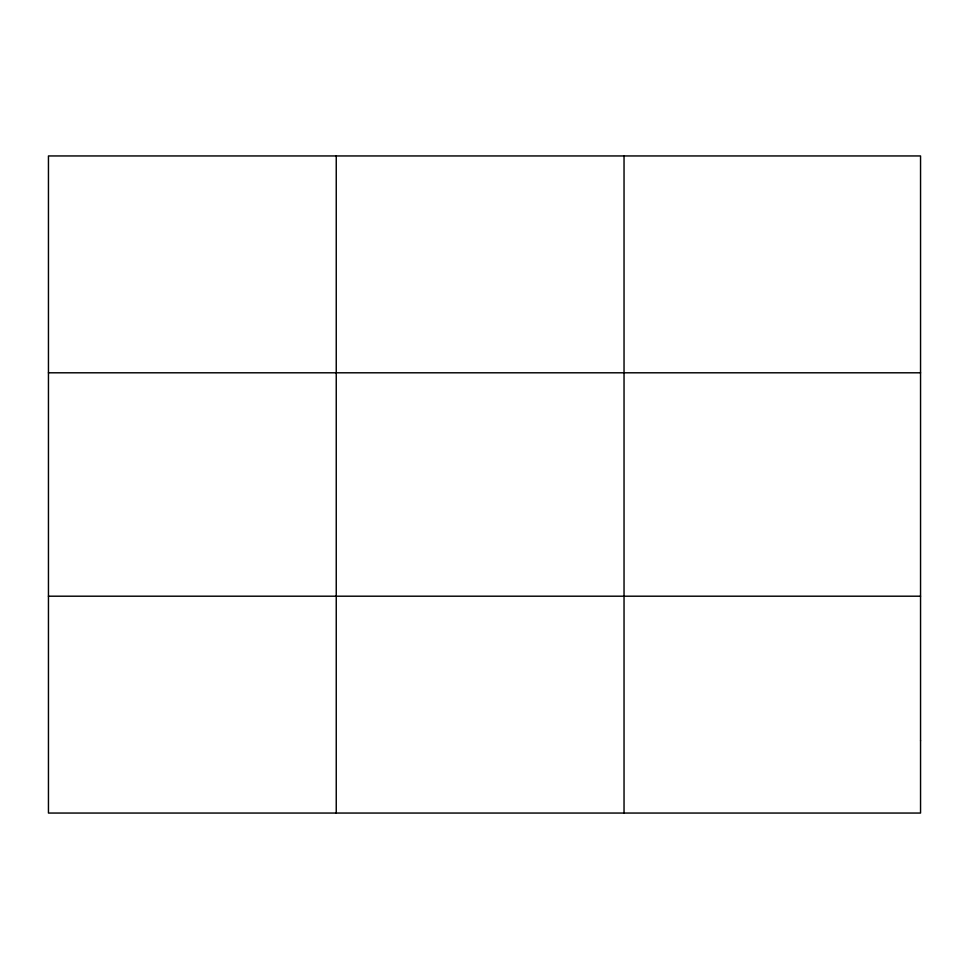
<?xml version="1.0" encoding="UTF-8"?>
<svg xmlns="http://www.w3.org/2000/svg" width="969" height="969" viewBox="0 0 969 969"><rect width="100%" height="100%" fill="white"/><g stroke="black" fill="none" stroke-linecap="round" stroke-linejoin="round"><path stroke-width="1.45" d="M336.243 813.052L336.243 155.948M624.036 813.052L624.036 155.948M48.45 372.799L920.55 372.799M48.45 596.201L920.55 596.201M920.55 740.764L920.55 813.052L48.45 813.052L48.45 155.948L920.55 155.948L920.55 740.764"/></g></svg>
